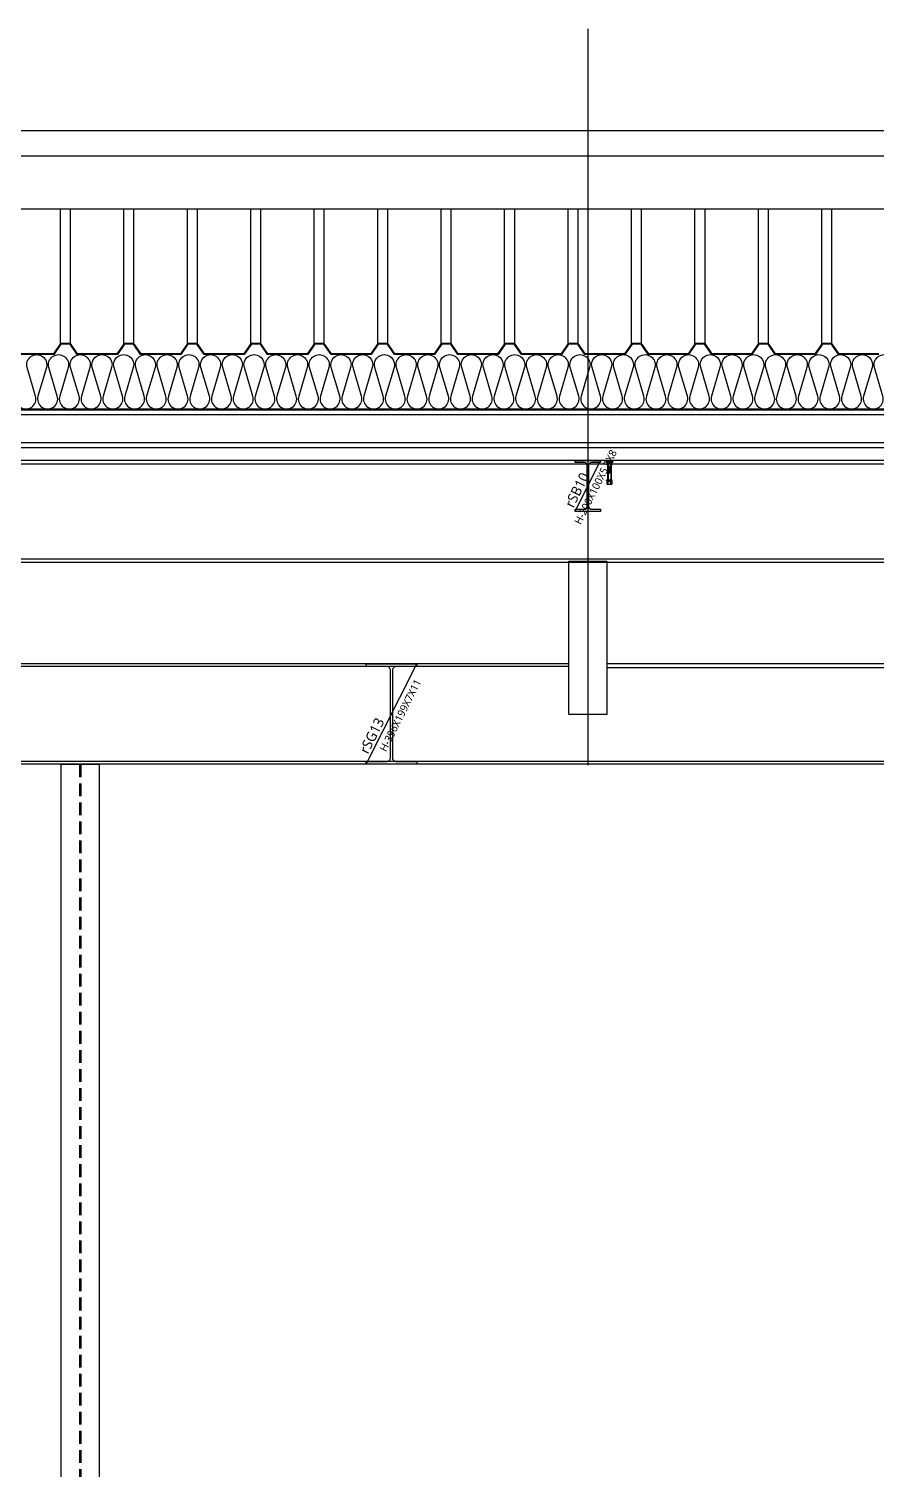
# Model space of a CAD drawing. Header units: millimetres. Extents: x 0 to 672800, y 0 to 118800.
# Drawn here: x 57047 to 60386, y 74823 to 80495 of the extents above; entities that cross this region are included whole.
import ezdxf
from ezdxf.enums import TextEntityAlignment as Align

# ---------------------------------------------------------------- set-up
doc = ezdxf.new("R2010")
doc.units = ezdxf.units.MM
doc.header["$LTSCALE"] = 200
doc.linetypes.add('HIDDEN', pattern=[0.375, 0.25, -0.125])
doc.layers.get('DEFPOINTS').update_dxf_attribs({"color": 137})
for name, color, linetype in [('0-S-col', 4, 'Continuous'), ('09GIRDER', 2, 'Continuous'), ('7', 7, 'Continuous'), ('8', 8, 'Continuous'), ('AA-CEXM-SYST', 13, 'Continuous'), ('ELE-8', 8, 'Continuous'), ('ELE-STL', 252, 'Continuous'), ('HAT-253', 253, 'Continuous'), ('Insul', 252, 'Continuous'), ('LADDER-6', 6, 'Continuous'), ('PANEL', 6, 'Continuous'), ('S-253', 252, 'Continuous'), ('SEC-PANEL', 6, 'Continuous')]:
    doc.layers.add(name, color=color, linetype=linetype)
doc.layers.add('Defpoint', color=125, linetype='Continuous', plot=False)
doc.styles.add('스타일1', font='malgun.ttf')

# ---------------------------------------------------------------- blocks, each defined once
blk = doc.blocks.new('STUD-A1')
at = {"layer": 'ELE-8'}
for p, q in [((4834.7, 150), (54635.1, 150)), ((4834.7, 0), (54635.1, 0))]:
    blk.add_line(p, q, dxfattribs=at)
at = {"layer": 'ELE-8', "color": 251}
for p, q in [((4834.7, 130), (54629.7, 130)), ((4834.7, 20), (54629.7, 20))]:
    blk.add_line(p, q, dxfattribs=at)
blk = doc.blocks.new('PANEL-ES')
at = {"layer": '8'}
for p, q in [((15750, 0), (15750, 529)), ((15789.6, 0), (15789.6, 529)), ((16000, 0), (16000, 529)), ((16039.6, 0), (16039.6, 529)), ((16250, 0), (16250, 529)), ((16289.6, 0), (16289.6, 529)), ((16500, 0), (16500, 529)), ((16539.6, 0), (16539.6, 529)), ((16750, 0), (16750, 529)), ((16789.6, 0), (16789.6, 529)), ((17000, 0), (17000, 529)), ((17039.6, 0), (17039.6, 529)), ((17250, 0), (17250, 529)), ((17289.6, 0), (17289.6, 529)), ((17500, 0), (17500, 529)), ((17539.6, 0), (17539.6, 529)), ((17750, 0), (17750, 529)), ((17789.6, 0), (17789.6, 529)), ((18000, 0), (18000, 529)), ((18039.6, 0), (18039.6, 529)), ((18250, 0), (18250, 529)), ((18289.6, 0), (18289.6, 529)), ((18500, 0), (18500, 529)), ((18539.6, 0), (18539.6, 529)), ((18750, 0), (18750, 529)), ((18789.6, 0), (18789.6, 529))]:
    blk.add_line(p, q, dxfattribs=at)
blk = doc.blocks.new('sefa ws')
at = {"layer": 'Insul'}
blk.add_lwpolyline([(37260.6, 45001.1, 1.337394), (37336.6, 45001.1), (37303.4, 45113.6, -1.337394), (37379.4, 45113.6), (37346.2, 45001.1, 1.337394), (37422.2, 45001.1), (37389, 45113.6, -1.337394), (37465, 45113.6), (37431.8, 45001.1, 1.337394), (37507.8, 45001.1), (37474.6, 45113.6, -1.337394), (37550.6, 45113.6), (37517.4, 45001.1, 1.337394), (37593.4, 45001.1), (37560.2, 45113.6, -1.337394), (37636.2, 45113.6), (37603, 45001.1, 1.337394), (37679, 45001.1), (37645.8, 45113.6, -1.337394), (37721.8, 45113.6), (37688.6, 45001.1, 1.337394), (37764.6, 45001.1), (37731.4, 45113.6, -1.337394), (37807.4, 45113.6), (37774.2, 45001.1, 1.337394), (37850.2, 45001.1), (37817, 45113.6, -1.337394), (37893, 45113.6), (37859.8, 45001.1, 1.337394), (37935.8, 45001.1), (37902.6, 45113.6, -1.337394), (37978.6, 45113.6), (37945.4, 45001.1, 1.337394), (38021.4, 45001.1), (37988.2, 45113.6, -1.337394), (38064.2, 45113.6), (38031, 45001.1, 1.337394), (38107, 45001.1), (38073.8, 45113.6, -1.337394), (38149.8, 45113.6), (38116.6, 45001.1, 1.337394), (38192.6, 45001.1), (38159.4, 45113.6, -1.337394), (38235.4, 45113.6), (38202.2, 45001.1, 1.337394), (38278.2, 45001.1), (38245, 45113.6, -1.337394), (38321, 45113.6), (38287.8, 45001.1, 1.337394), (38363.8, 45001.1), (38330.6, 45113.6, -1.337394), (38406.6, 45113.6), (38373.4, 45001.1, 1.337394), (38449.4, 45001.1), (38416.2, 45113.6, -1.337394), (38492.2, 45113.6), (38459, 45001.1, 1.337394), (38535, 45001.1), (38501.8, 45113.6, -1.337394), (38577.8, 45113.6), (38544.6, 45001.1, 1.337394), (38620.6, 45001.1), (38587.4, 45113.6, -1.337394), (38663.4, 45113.6), (38630.2, 45001.1, 1.337394), (38706.2, 45001.1), (38673, 45113.6, -1.337394), (38749, 45113.6), (38715.8, 45001.1, 1.337394), (38791.8, 45001.1), (38758.6, 45113.6, -1.337394), (38834.6, 45113.6), (38801.4, 45001.1, 1.337394), (38877.4, 45001.1), (38844.2, 45113.6, -1.337394), (38920.2, 45113.6), (38887, 45001.1, 1.337394), (38963, 45001.1), (38929.8, 45113.6, -1.337394), (39005.8, 45113.6), (38972.6, 45001.1, 1.337394), (39048.6, 45001.1), (39015.4, 45113.6, -1.337394), (39091.4, 45113.6), (39058.2, 45001.1, 1.337394), (39134.2, 45001.1), (39101, 45113.6, -1.337394), (39177, 45113.6), (39143.8, 45001.1, 1.337394), (39219.8, 45001.1), (39186.6, 45113.6, -1.337394), (39262.6, 45113.6), (39229.4, 45001.1, 1.337394), (39305.4, 45001.1), (39272.2, 45113.6, -1.337394), (39348.2, 45113.6), (39315, 45001.1, 1.337394), (39391, 45001.1), (39357.8, 45113.6, -1.337394), (39433.8, 45113.6), (39400.6, 45001.1, 1.337394), (39476.6, 45001.1), (39443.4, 45113.6, -1.337394), (39519.4, 45113.6), (39486.2, 45001.1, 1.337394), (39562.2, 45001.1), (39529, 45113.6, -1.337394), (39605, 45113.6), (39571.8, 45001.1, 1.337394), (39647.8, 45001.1), (39614.6, 45113.6, -1.337394), (39690.6, 45113.6), (39657.4, 45001.1, 1.337394), (39733.4, 45001.1), (39700.2, 45113.6, -1.337394), (39776.2, 45113.6), (39743, 45001.1, 1.337394), (39819, 45001.1), (39785.8, 45113.6, -1.337394), (39861.8, 45113.6), (39828.6, 45001.1, 1.337394), (39904.6, 45001.1), (39871.4, 45113.6, -1.337394), (39947.4, 45113.6), (39914.2, 45001.1, 1.337394), (39990.2, 45001.1), (39957, 45113.6, -1.337394), (40033, 45113.6), (39999.8, 45001.1, 1.337394), (40075.8, 45001.1), (40042.6, 45113.6, -1.337394), (40118.6, 45113.6), (40085.4, 45001.1, 1.337394), (40161.4, 45001.1), (40128.2, 45113.6, -1.337394), (40204.2, 45113.6), (40171, 45001.1, 1.337394), (40247, 45001.1), (40213.8, 45113.6, -1.337394), (40289.8, 45113.6), (40256.6, 45001.1, 1.337394), (40332.6, 45001.1), (40299.4, 45113.6, -1.337394), (40375.4, 45113.6), (40342.2, 45001.1, 1.337394), (40418.2, 45001.1), (40385, 45113.6, -1.337394), (40461, 45113.6), (40427.8, 45001.1, 1.337394), (40503.8, 45001.1), (40470.6, 45113.6, -1.337394), (40546.6, 45113.6), (40513.4, 45001.1, 1.337394), (40589.4, 45001.1), (40556.2, 45113.6, -1.337394), (40632.2, 45113.6), (40599, 45001.1, 1.337394), (40675, 45001.1), (40641.8, 45113.6, -1.337394), (40717.8, 45113.6)], format="xyb", dxfattribs=at)
at = {"layer": 'SEC-PANEL'}
for p, q in [((21562.3, 44950.4), (71212.6, 44950.4)), ((21562.3, 44947.4), (71212.6, 44947.4))]:
    blk.add_line(p, q, dxfattribs=at)
for points in [[(38752.2, 45167.4), (38724.2, 45208.4), (38685.2, 45208.4), (38657.2, 45167.4), (38502.2, 45167.4), (38474.2, 45208.4), (38435.2, 45208.4), (38407.2, 45167.4), (38252.2, 45167.4), (38224.2, 45208.4), (38185.2, 45208.4), (38157.2, 45167.4), (38002.2, 45167.4), (37974.2, 45208.4), (37935.2, 45208.4), (37907.2, 45167.4), (37752.2, 45167.4), (37724.2, 45208.4), (37685.2, 45208.4), (37657.2, 45167.4), (37502.2, 45167.4), (37474.2, 45208.4), (37435.2, 45208.4), (37407.2, 45167.4), (37252.2, 45167.4)], [(38748.6, 45167.4), (38750.6, 45164.4), (38722.6, 45205.4), (38686.8, 45205.4), (38658.8, 45164.4), (38500.6, 45164.4), (38472.6, 45205.4), (38436.8, 45205.4), (38408.8, 45164.4), (38250.6, 45164.4), (38222.6, 45205.4), (38186.8, 45205.4), (38158.8, 45164.4), (38000.6, 45164.4), (37972.6, 45205.4), (37936.8, 45205.4), (37908.8, 45164.4), (37750.6, 45164.4), (37722.6, 45205.4), (37686.8, 45205.4), (37658.8, 45164.4), (37500.6, 45164.4), (37472.6, 45205.4), (37436.8, 45205.4), (37408.8, 45164.4), (37250.6, 45164.4)], [(40657.2, 45167.4), (40502.2, 45167.4), (40474.2, 45208.4), (40435.2, 45208.4), (40407.2, 45167.4), (40252.2, 45167.4), (40224.2, 45208.4), (40185.2, 45208.4), (40157.2, 45167.4), (40002.2, 45167.4), (39974.2, 45208.4), (39935.2, 45208.4), (39907.2, 45167.4), (39752.2, 45167.4), (39724.2, 45208.4), (39685.2, 45208.4), (39657.2, 45167.4), (39502.2, 45167.4), (39474.2, 45208.4), (39435.2, 45208.4), (39407.2, 45167.4), (39252.2, 45167.4), (39224.2, 45208.4), (39185.2, 45208.4), (39157.2, 45167.4), (39002.2, 45167.4), (38974.2, 45208.4), (38935.2, 45208.4), (38907.2, 45167.4), (38752.2, 45167.4)], [(40658.8, 45164.4), (40500.6, 45164.4), (40472.6, 45205.4), (40436.8, 45205.4), (40408.8, 45164.4), (40250.6, 45164.4), (40222.6, 45205.4), (40186.8, 45205.4), (40158.8, 45164.4), (40000.6, 45164.4), (39972.6, 45205.4), (39936.8, 45205.4), (39908.8, 45164.4), (39750.6, 45164.4), (39722.6, 45205.4), (39686.8, 45205.4), (39658.8, 45164.4), (39500.6, 45164.4), (39472.6, 45205.4), (39436.8, 45205.4), (39408.8, 45164.4), (39250.6, 45164.4), (39222.6, 45205.4), (39186.8, 45205.4), (39158.8, 45164.4), (39000.6, 45164.4), (38972.6, 45205.4), (38936.8, 45205.4), (38908.8, 45164.4), (38752.2, 45164.4)]]:
    blk.add_lwpolyline(points, dxfattribs=at)
blk = doc.blocks.new('A$C20FF2A47')
at = {"layer": 'AA-CEXM-SYST', "color": 0}
for p, q in [((22.5, 15.4), (0, 15.4)), ((0, 14.3), (0, 15.4)), ((22.5, 14.3), (0, 14.3)), ((2.6, 9.8), (0.9, 8.7)), ((0.9, 8.7), (0.9, 1)), ((2.6, 0), (0.9, 1)), ((1.9, 13.1), (11.3, 12)), ((11.3, 13.1), (1.9, 13.1)), ((1.9, 10.9), (1.9, 13.1)), ((1.9, 10.9), (11.3, 9.8)), ((19.9, 9.8), (2.6, 9.8)), ((2.6, 0), (19.9, 0)), ((4.2, 9.8), (6, 8.7)), ((4.2, 0), (6, 1)), ((7.8, 9.8), (6, 8.7)), ((6, 1), (6, 8.7)), ((7.8, 0), (6, 1)), ((20.6, 13.1), (11.3, 14.3)), ((11.3, 12), (11.3, 14.3)), ((20.6, 10.9), (11.3, 12)), ((11.3, 9.8), (11.3, 12)), ((20.6, 10.9), (11.3, 10.9)), ((14.7, 9.8), (16.5, 8.7)), ((14.7, 0), (16.5, 1)), ((18.3, 9.8), (16.5, 8.7)), ((16.5, 1), (16.5, 8.7)), ((18.3, 0), (16.5, 1)), ((19.9, 9.8), (21.6, 8.7)), ((19.9, 0), (21.6, 1)), ((20.6, 10.9), (20.6, 13.1)), ((21.6, 1), (21.6, 8.7)), ((22.5, 14.3), (22.5, 15.4))]:
    blk.add_line(p, q, dxfattribs=at)
blk = doc.blocks.new('SG-rSB10')
at = {"layer": '09GIRDER'}
blk.add_lwpolyline([(-50, -200), (-50, -192), (-13.8, -192, 0.414214), (-2.8, -181), (-2.8, -19, 0.414214), (-13.8, -8), (-50, -8), (-50, 0), (50, 0), (50, -8), (13.8, -8, 0.414214), (2.8, -19), (2.8, -181, 0.414214), (13.8, -192), (50, -192), (50, -200)], format="xyb", close=True, dxfattribs=at)
at = {"layer": 'DEFPOINTS'}
blk.add_line((-50, -200), (50, 0), dxfattribs=at)
at = {"layer": 'DEFPOINTS', "style": '스타일1'}
for s, height, p in [('H-200X100X5.5X8', 30, (30.2, -104.3)), ('rSB10', 40, (-43, -115.7, 0))]:
    blk.add_text(s, height=height, rotation=63.4349, dxfattribs=at).set_placement(p, align=Align.MIDDLE_CENTER)
blk = doc.blocks.new('WC1-ELE1')
at = {"layer": '0-S-col', "color": 8}
blk.add_lwpolyline([(0, 5604), (150, 5604), (150, 0), (0, 0)], close=True, dxfattribs=at)
at = {"layer": 'HAT-253', "color": 251, "linetype": 'HIDDEN'}
for p, q in [((72, 5604), (72, 0)), ((78, 5604), (78, 0))]:
    blk.add_line(p, q, dxfattribs=at)

msp = doc.modelspace()

# ---------------------------------------------------------------- linework, layer by layer
at = {"layer": '7'}
msp.add_line((90815, 79784.9), (41350, 79784.9), dxfattribs=at)
at = {"layer": '8'}
for p, q in [((40785, 80094.9), (90885, 80094.9)), ((41395, 79994.9), (90815, 79994.9))]:
    msp.add_line(p, q, dxfattribs=at)
at = {"layer": 'AA-CEXM-SYST', "color": 251}
for p, q in [((59322, 78787.2), (59322, 78794.9)), ((59322, 78794.9), (59347.9, 78794.9)), ((59322, 78792.4), (59347.9, 78792.4)), ((59347.9, 78787.2), (59322, 78787.2)), ((59326.5, 78786.5), (59327.5, 78767.5)), ((59343.4, 78786.5), (59326.5, 78786.5)), ((59327.5, 78786.5), (59327.5, 78787.2)), ((59329.7, 78792.4), (59329.7, 78768.5)), ((59340.1, 78792.4), (59340.1, 78768.5)), ((59342.4, 78786.5), (59342.4, 78787.2)), ((59343.4, 78786.5), (59342.4, 78767.5)), ((59347.9, 78787.2), (59347.9, 78794.9)), ((59327.5, 78767.5), (59342.4, 78767.5)), ((59327.9, 78767.5), (59327.9, 78717.7)), ((59329.7, 78768.5), (59340.1, 78768.5)), ((59329.9, 78767.7), (59329.7, 78768.5)), ((59329.9, 78767.7), (59329.9, 78717.7)), ((59329.9, 78767.2), (59339.9, 78767.7)), ((59329.9, 78767.7), (59339.9, 78767.7)), ((59329.9, 78765.6), (59339.9, 78766)), ((59329.9, 78763.9), (59339.9, 78764.3)), ((59329.9, 78762.2), (59339.9, 78762.7)), ((59329.9, 78760.6), (59339.9, 78761)), ((59329.9, 78758.9), (59339.9, 78759.3)), ((59329.9, 78757.2), (59339.9, 78757.7)), ((59329.9, 78755.6), (59339.9, 78756)), ((59329.9, 78753.9), (59339.9, 78754.3)), ((59329.9, 78752.2), (59339.9, 78752.7)), ((59329.9, 78751), (59339.9, 78751)), ((59339.9, 78767.7), (59340.1, 78768.5)), ((59339.9, 78767.7), (59339.9, 78717.7)), ((59342, 78767.5), (59342, 78717.7)), ((59327.9, 78717.7), (59342, 78717.7))]:
    msp.add_line(p, q, dxfattribs=at)
msp.add_circle((59334.9, 78746.8), 2.08, dxfattribs=at)
at = {"layer": 'Defpoint'}
msp.add_line((59250, 80494.9), (59250, 77594.9), dxfattribs=at)
at = {"layer": 'DEFPOINTS'}
msp.add_line((58376.7, 77598.9), (58575.7, 77994.9), dxfattribs=at)
msp.add_lwpolyline([(58376.7, 77598.9), (58376.7, 77609.9), (58456.7, 77609.9, 0.414214), (58472.7, 77625.9), (58472.7, 77967.9, 0.414214), (58456.7, 77983.9), (58376.7, 77983.9), (58376.7, 77994.9), (58575.7, 77994.9), (58575.7, 77983.9), (58495.7, 77983.9, 0.414214), (58479.7, 77967.9), (58479.7, 77625.9, 0.414214), (58495.7, 77609.9), (58575.7, 77609.9), (58575.7, 77598.9)], format="xyb", close=True, dxfattribs=at)
at = {"layer": 'ELE-STL'}
for p, q in [((91050, 78794.9), (41350, 78794.9)), ((53350.5, 78781.9), (65150, 78781.9)), ((53350.5, 78407.9), (65150, 78407.9)), ((53350.5, 78394.9), (65150, 78394.9)), ((59175, 77994.9), (56325, 77994.9)), ((59175, 77983.9), (56325, 77983.9)), ((62175, 77994.9), (59325, 77994.9)), ((62175, 77978.9), (59325, 77978.9)), ((65100, 77609.9), (53400, 77609.9)), ((65100, 77598.9), (53400, 77598.9))]:
    msp.add_line(p, q, dxfattribs=at)
msp.add_lwpolyline([(59175, 78398.9), (59325, 78398.9), (59325, 77794.9), (59175, 77794.9)], close=True, dxfattribs=at)

# ---------------------------------------------------------------- block references
at = {"layer": 'AA-CEXM-SYST', "color": 251}
msp.add_blockref('A$C20FF2A47', (59323.7, 78702.3), dxfattribs=at)
at = {"layer": 'HAT-253'}
msp.add_blockref('WC1-ELE1', (57175, 71994.9), dxfattribs=at)
at = {"layer": 'LADDER-6'}
msp.add_blockref('PANEL-ES', (41422, 79255.9), dxfattribs=at)
at = {"layer": 'PANEL', "xscale": -1}
msp.add_blockref('STUD-A1', (95979.7, 78844.9), dxfattribs=at)
at = {"layer": 'S-253'}
msp.add_blockref('SG-rSB10', (59250, 78794.9), dxfattribs=at)
at = {"layer": 'SEC-PANEL', "color": 0}
msp.add_blockref('sefa ws', (19737.4, 34047.6), dxfattribs=at)

# ---------------------------------------------------------------- texts
at = {"layer": 'DEFPOINTS', "style": '스타일1'}
for s, height, p in [('H-396X199X7X11', 30, (58511.3, 77791.8)), ('rSG13', 40, (58398.8, 77711.7, 0))]:
    msp.add_text(s, height=height, rotation=63.3193, dxfattribs=at).set_placement(p, align=Align.MIDDLE_CENTER)

doc.saveas('drawing.dxf')
